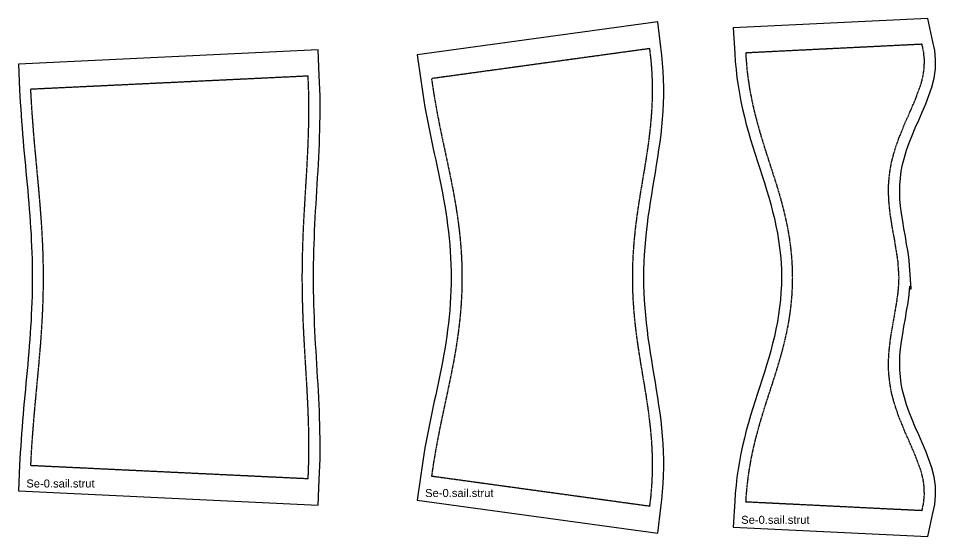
# Model space of a CAD drawing. Extents: x -5584 to 13075, y -2136 to 1760.
# Drawn here: x -3337 to -2764, y -1362 to -1038 of the extents above; entities that cross this region are included whole.
import ezdxf

# ---------------------------------------------------------------- set-up
doc = ezdxf.new("R2010")
doc.units = 0
doc.linetypes.add('DASHED', pattern=[0.6, 0.5, -0.1])
for name, color, linetype in [('cut', 7, 'CONTINUOUS'), ('seam', 1, 'DASHED'), ('text', 3, 'CONTINUOUS')]:
    doc.layers.add(name, color=color, linetype=linetype)
doc.styles.get("Standard").update_dxf_attribs({"font": 'arial.ttf'})

# ---------------------------------------------------------------- blocks, each defined once
blk = doc.blocks.new('Se-0.sail.strut_(2)')
at = {"layer": 'cut'}
for points in [[(18.05, 161.87, 0), (-103.65, 155.89, 0)], [(18.02, -161.88, 0), (21.17, -147.14, 0), (22.3, -141.85, 0), (22.84, -136.12, 0), (22.7, -130.36, 0), (21.89, -124.62, 0), (20.45, -118.96, 0), (18.55, -113.64, 0), (16.66, -108.43, 0), (14.38, -103.32, 0), (12.28, -98.34, 0), (10.04, -93.49, 0), (8.16, -88.79, 0), (6.27, -84.08, 0), (4.68, -79.57, 0), (3.33, -75.05, 0), (2.16, -70.67, 0), (1.4, -66.37, 0), (0.81, -61.96, 0), (0.46, -57.68, 0), (0.45, -53.31, 0), (0.55, -48.92, 0), (0.99, -44.49, 0), (1.51, -39.92, 0), (2.26, -35.28, 0), (3.02, -30.56, 0), (3.96, -25.71, 0), (4.75, -20.76, 0), (5.59, -15.8, 0), (6.31, -10.63, 0), (6.78, -5.38, 0), (6.71, -7, 0), (7.48, -7, 0), (6.32, 10.53, 0), (5.59, 15.79, 0), (4.75, 20.75, 0), (3.96, 25.69, 0), (3.03, 30.54, 0), (2.27, 35.27, 0), (1.52, 39.91, 0), (1, 44.47, 0), (0.55, 48.91, 0), (0.46, 53.3, 0), (0.47, 57.67, 0), (0.82, 61.94, 0), (1.41, 66.35, 0), (2.17, 70.65, 0), (3.35, 75.03, 0), (4.69, 79.56, 0), (6.28, 84.06, 0), (8.17, 88.77, 0), (10.05, 93.48, 0), (12.29, 98.33, 0), (14.39, 103.3, 0), (16.67, 108.42, 0), (18.57, 113.63, 0), (20.47, 118.94, 0), (21.91, 124.6, 0), (22.72, 130.34, 0), (22.86, 136.1, 0), (22.32, 141.84, 0), (21.19, 147.13, 0), (18.05, 161.87, 0)], [(-103.65, 155.89, 0), (-102.64, 139.82, 0), (-102.34, 134.86, 0), (-101.89, 129.83, 0), (-101.31, 124.81, 0), (-100.61, 119.83, 0), (-99.79, 114.88, 0), (-98.85, 109.98, 0), (-97.81, 105.12, 0), (-96.68, 100.32, 0), (-95.46, 95.57, 0), (-94.16, 90.87, 0), (-92.81, 86.22, 0), (-91.41, 81.62, 0), (-89.97, 77.07, 0), (-88.52, 72.55, 0), (-87.07, 68.07, 0), (-85.62, 63.6, 0), (-84.19, 59.14, 0), (-82.81, 54.7, 0), (-81.48, 50.25, 0), (-80.21, 45.79, 0), (-79.03, 41.31, 0), (-77.93, 36.82, 0), (-76.93, 32.29, 0), (-76.05, 27.75, 0), (-75.28, 23.17, 0), (-74.65, 18.57, 0), (-74.15, 13.95, 0), (-73.78, 9.31, 0), (-73.57, 4.66, 0), (-73.49, 0, 0), (-73.57, -4.66, 0), (-73.79, -9.31, 0), (-74.15, -13.95, 0), (-74.65, -18.57, 0), (-75.29, -23.17, 0), (-76.05, -27.75, 0), (-76.94, -32.29, 0), (-77.93, -36.82, 0), (-79.03, -41.31, 0), (-80.22, -45.79, 0), (-81.49, -50.25, 0), (-82.82, -54.7, 0), (-84.2, -59.14, 0), (-85.63, -63.59, 0), (-87.07, -68.06, 0), (-88.53, -72.55, 0), (-89.99, -77.06, 0), (-91.42, -81.62, 0), (-92.82, -86.22, 0), (-94.18, -90.87, 0), (-95.47, -95.56, 0), (-96.69, -100.31, 0), (-97.83, -105.12, 0), (-98.87, -109.97, 0), (-99.81, -114.88, 0), (-100.63, -119.82, 0), (-101.33, -124.81, 0), (-101.91, -129.82, 0), (-102.36, -134.86, 0), (-102.67, -139.82, 0), (-103.67, -155.88, 0)], [(-103.67, -155.88, 0), (18.02, -161.88, 0)]]:
    blk.add_polyline3d(points, dxfattribs=at)
at = {"layer": 'seam'}
for points in [[(14.35, 145.67, 0), (-95.66, 140.26, 0)], [(14.32, -145.68, 0), (15.37, -140.79, 0), (15.83, -135.87, 0), (15.71, -130.93, 0), (15.02, -125.97, 0), (13.75, -121, 0), (11.97, -116.02, 0), (10.16, -111.06, 0), (7.95, -106.1, 0), (5.87, -101.17, 0), (3.6, -96.26, 0), (1.66, -91.39, 0), (-0.28, -86.55, 0), (-1.98, -81.73, 0), (-3.4, -76.95, 0), (-4.68, -72.18, 0), (-5.52, -67.44, 0), (-6.15, -62.71, 0), (-6.54, -57.98, 0), (-6.55, -53.24, 0), (-6.45, -48.5, 0), (-5.97, -43.74, 0), (-5.43, -38.96, 0), (-4.65, -34.16, 0), (-3.87, -29.34, 0), (-2.94, -24.49, 0), (-2.16, -19.62, 0), (-1.33, -14.73, 0), (-0.65, -9.83, 0), (-0.21, -4.92, 0), (0, 0, 0), (0, 0, 0), (-0.65, 9.82, 0), (-1.33, 14.72, 0), (-2.16, 19.61, 0), (-2.94, 24.48, 0), (-3.87, 29.33, 0), (-4.65, 34.15, 0), (-5.42, 38.95, 0), (-5.96, 43.73, 0), (-6.44, 48.49, 0), (-6.54, 53.23, 0), (-6.53, 57.96, 0), (-6.14, 62.69, 0), (-5.51, 67.43, 0), (-4.67, 72.17, 0), (-3.39, 76.94, 0), (-1.97, 81.72, 0), (-0.27, 86.53, 0), (1.67, 91.38, 0), (3.62, 96.25, 0), (5.89, 101.16, 0), (7.97, 106.09, 0), (10.18, 111.04, 0), (11.99, 116, 0), (13.77, 120.99, 0), (15.04, 125.96, 0), (15.73, 130.92, 0), (15.86, 135.86, 0), (15.39, 140.77, 0), (14.35, 145.67, 0)], [(-95.68, -140.26, 0), (-95.38, -135.39, 0), (-94.95, -130.53, 0), (-94.39, -125.7, 0), (-93.71, -120.89, 0), (-92.91, -116.11, 0), (-92.01, -111.36, 0), (-91, -106.66, 0), (-89.9, -101.99, 0), (-88.71, -97.36, 0), (-87.44, -92.77, 0), (-86.12, -88.22, 0), (-84.74, -83.69, 0), (-83.32, -79.19, 0), (-81.87, -74.7, 0), (-80.42, -70.22, 0), (-78.96, -65.74, 0), (-77.53, -61.25, 0), (-76.12, -56.74, 0), (-74.77, -52.21, 0), (-73.47, -47.64, 0), (-72.25, -43.04, 0), (-71.12, -38.4, 0), (-70.08, -33.72, 0), (-69.16, -28.99, 0), (-68.37, -24.23, 0), (-67.7, -19.43, 0), (-67.18, -14.6, 0), (-66.8, -9.75, 0), (-66.57, -4.88, 0), (-66.49, 0, 0), (-66.57, 4.88, 0), (-66.8, 9.75, 0), (-67.18, 14.6, 0), (-67.7, 19.43, 0), (-68.36, 24.23, 0), (-69.16, 28.99, 0), (-70.08, 33.72, 0), (-71.11, 38.4, 0), (-72.24, 43.04, 0), (-73.46, 47.64, 0), (-74.76, 52.21, 0), (-76.11, 56.74, 0), (-77.52, 61.25, 0), (-78.95, 65.74, 0), (-80.41, 70.22, 0), (-81.86, 74.7, 0), (-83.3, 79.19, 0), (-84.72, 83.69, 0), (-86.1, 88.22, 0), (-87.43, 92.78, 0), (-88.69, 97.37, 0), (-89.88, 101.99, 0), (-90.98, 106.66, 0), (-91.99, 111.37, 0), (-92.9, 116.11, 0), (-93.69, 120.89, 0), (-94.37, 125.7, 0), (-94.92, 130.53, 0), (-95.35, 135.39, 0), (-95.66, 140.26, 0)], [(14.32, -145.68, 0), (-95.68, -140.26, 0)]]:
    blk.add_polyline3d(points, dxfattribs=at)
at = {"layer": 'text'}
blk.add_text('Se-0.sail.strut', height=5, dxfattribs=at).set_placement((-98.67, -153.88))
blk = doc.blocks.new('Se-0.sail.strut_(3)')
at = {"layer": 'cut'}
for points in [[(15.66, 159.79, 0), (-134.72, 139.12, 0)], [(15.66, -159.79, 0), (17.64, -143.82, 0), (18.25, -138.88, 0), (18.74, -133.85, 0), (19.1, -128.81, 0), (19.33, -123.78, 0), (19.43, -118.77, 0), (19.41, -113.77, 0), (19.27, -108.8, 0), (19.02, -103.86, 0), (18.67, -98.95, 0), (18.23, -94.08, 0), (17.71, -89.25, 0), (17.11, -84.45, 0), (16.45, -79.69, 0), (15.74, -74.96, 0), (14.99, -70.26, 0), (14.22, -65.58, 0), (13.44, -60.92, 0), (12.66, -56.27, 0), (11.89, -51.62, 0), (11.15, -46.98, 0), (10.44, -42.33, 0), (9.77, -37.68, 0), (9.16, -33.01, 0), (8.61, -28.33, 0), (8.13, -23.64, 0), (7.73, -18.93, 0), (7.42, -14.21, 0), (7.19, -9.48, 0), (7.05, -4.74, 0), (7, 0, 0), (7.05, 4.74, 0), (7.19, 9.48, 0), (7.42, 14.21, 0), (7.73, 18.93, 0), (8.13, 23.64, 0), (8.61, 28.33, 0), (9.16, 33.01, 0), (9.77, 37.68, 0), (10.44, 42.33, 0), (11.15, 46.98, 0), (11.89, 51.62, 0), (12.66, 56.27, 0), (13.44, 60.91, 0), (14.22, 65.58, 0), (14.99, 70.26, 0), (15.74, 74.96, 0), (16.45, 79.69, 0), (17.11, 84.45, 0), (17.71, 89.25, 0), (18.23, 94.08, 0), (18.67, 98.95, 0), (19.02, 103.86, 0), (19.27, 108.8, 0), (19.41, 113.77, 0), (19.43, 118.77, 0), (19.33, 123.78, 0), (19.1, 128.81, 0), (18.74, 133.85, 0), (18.25, 138.88, 0), (17.64, 143.82, 0), (15.66, 159.79, 0)], [(-134.72, 139.12, 0), (-132.46, 123.24, 0), (-131.86, 119.04, 0), (-131.21, 114.82, 0), (-130.53, 110.6, 0), (-129.8, 106.39, 0), (-129.04, 102.2, 0), (-128.25, 98.02, 0), (-127.43, 93.86, 0), (-126.58, 89.71, 0), (-125.72, 85.58, 0), (-124.85, 81.46, 0), (-123.97, 77.35, 0), (-123.1, 73.26, 0), (-122.23, 69.17, 0), (-121.37, 65.1, 0), (-120.53, 61.03, 0), (-119.72, 56.97, 0), (-118.94, 52.91, 0), (-118.19, 48.85, 0), (-117.48, 44.8, 0), (-116.82, 40.74, 0), (-116.21, 36.68, 0), (-115.65, 32.62, 0), (-115.15, 28.56, 0), (-114.72, 24.49, 0), (-114.34, 20.41, 0), (-114.03, 16.34, 0), (-113.79, 12.26, 0), (-113.61, 8.17, 0), (-113.51, 4.09, 0), (-113.47, 0, 0), (-113.51, -4.09, 0), (-113.61, -8.17, 0), (-113.79, -12.26, 0), (-114.03, -16.34, 0), (-114.34, -20.41, 0), (-114.72, -24.49, 0), (-115.15, -28.56, 0), (-115.65, -32.62, 0), (-116.21, -36.68, 0), (-116.82, -40.74, 0), (-117.48, -44.8, 0), (-118.19, -48.85, 0), (-118.94, -52.91, 0), (-119.72, -56.97, 0), (-120.53, -61.03, 0), (-121.37, -65.1, 0), (-122.23, -69.17, 0), (-123.1, -73.26, 0), (-123.97, -77.35, 0), (-124.85, -81.46, 0), (-125.72, -85.58, 0), (-126.58, -89.71, 0), (-127.43, -93.86, 0), (-128.25, -98.02, 0), (-129.04, -102.2, 0), (-129.8, -106.39, 0), (-130.53, -110.6, 0), (-131.21, -114.81, 0), (-131.86, -119.04, 0), (-132.46, -123.24, 0), (-134.72, -139.12, 0)], [(-134.72, -139.12, 0), (15.66, -159.79, 0)]]:
    blk.add_polyline3d(points, dxfattribs=at)
at = {"layer": 'seam'}
for points in [[(10.69, 142.96, 0), (-125.53, 124.23, 0)], [(10.69, -142.95, 0), (11.29, -138.11, 0), (11.77, -133.26, 0), (12.11, -128.41, 0), (12.33, -123.55, 0), (12.43, -118.71, 0), (12.41, -113.88, 0), (12.28, -109.07, 0), (12.04, -104.28, 0), (11.7, -99.52, 0), (11.27, -94.78, 0), (10.75, -90.06, 0), (10.17, -85.36, 0), (9.52, -80.69, 0), (8.82, -76.02, 0), (8.08, -71.37, 0), (7.32, -66.72, 0), (6.54, -62.07, 0), (5.76, -57.42, 0), (4.98, -52.75, 0), (4.23, -48.06, 0), (3.51, -43.36, 0), (2.83, -38.63, 0), (2.21, -33.87, 0), (1.65, -29.09, 0), (1.16, -24.29, 0), (0.75, -19.46, 0), (0.43, -14.61, 0), (0.19, -9.75, 0), (0.05, -4.88, 0), (0, 0, 0), (0.05, 4.88, 0), (0.19, 9.75, 0), (0.43, 14.61, 0), (0.75, 19.46, 0), (1.16, 24.29, 0), (1.65, 29.09, 0), (2.21, 33.87, 0), (2.83, 38.63, 0), (3.51, 43.36, 0), (4.23, 48.06, 0), (4.98, 52.75, 0), (5.76, 57.42, 0), (6.54, 62.07, 0), (7.32, 66.72, 0), (8.08, 71.37, 0), (8.82, 76.02, 0), (9.52, 80.69, 0), (10.17, 85.36, 0), (10.75, 90.06, 0), (11.27, 94.78, 0), (11.7, 99.52, 0), (12.04, 104.28, 0), (12.28, 109.07, 0), (12.41, 113.88, 0), (12.43, 118.71, 0), (12.33, 123.55, 0), (12.11, 128.41, 0), (11.77, 133.26, 0), (11.29, 138.11, 0), (10.69, 142.96, 0)], [(-125.53, -124.23, 0), (-124.93, -120.06, 0), (-124.3, -115.91, 0), (-123.62, -111.76, 0), (-122.91, -107.61, 0), (-122.16, -103.48, 0), (-121.37, -99.35, 0), (-120.56, -95.23, 0), (-119.73, -91.12, 0), (-118.87, -87.01, 0), (-118, -82.91, 0), (-117.13, -78.81, 0), (-116.25, -74.72, 0), (-115.38, -70.62, 0), (-114.52, -66.53, 0), (-113.67, -62.43, 0), (-112.85, -58.32, 0), (-112.06, -54.21, 0), (-111.3, -50.09, 0), (-110.58, -45.96, 0), (-109.91, -41.83, 0), (-109.28, -37.68, 0), (-108.71, -33.52, 0), (-108.2, -29.36, 0), (-107.75, -25.18, 0), (-107.36, -21, 0), (-107.04, -16.81, 0), (-106.79, -12.61, 0), (-106.61, -8.41, 0), (-106.51, -4.21, 0), (-106.47, 0, 0), (-106.51, 4.21, 0), (-106.61, 8.41, 0), (-106.79, 12.61, 0), (-107.04, 16.81, 0), (-107.36, 21, 0), (-107.75, 25.18, 0), (-108.2, 29.36, 0), (-108.71, 33.52, 0), (-109.28, 37.68, 0), (-109.91, 41.83, 0), (-110.58, 45.96, 0), (-111.3, 50.09, 0), (-112.06, 54.21, 0), (-112.85, 58.32, 0), (-113.67, 62.43, 0), (-114.52, 66.53, 0), (-115.38, 70.62, 0), (-116.25, 74.72, 0), (-117.13, 78.82, 0), (-118, 82.91, 0), (-118.87, 87.01, 0), (-119.73, 91.12, 0), (-120.56, 95.23, 0), (-121.37, 99.35, 0), (-122.16, 103.48, 0), (-122.91, 107.61, 0), (-123.62, 111.76, 0), (-124.3, 115.91, 0), (-124.93, 120.07, 0), (-125.53, 124.23, 0)], [(10.69, -142.95, 0), (-125.53, -124.23, 0)]]:
    blk.add_polyline3d(points, dxfattribs=at)
at = {"layer": 'text'}
blk.add_text('Se-0.sail.strut', height=5, dxfattribs=at).set_placement((-129.72, -137.12))
blk = doc.blocks.new('Se-0.sail.strut_(4)')
at = {"layer": 'cut'}
for points in [[(9.95, 142.12, 0), (-177.49, 133.18, 0)], [(9.95, -142.12, 0), (10.63, -126.1, 0), (10.81, -121.86, 0), (10.95, -117.59, 0), (11.05, -113.31, 0), (11.1, -109.04, 0), (11.12, -104.77, 0), (11.09, -100.51, 0), (11.03, -96.25, 0), (10.94, -92, 0), (10.81, -87.76, 0), (10.65, -83.53, 0), (10.47, -79.3, 0), (10.27, -75.08, 0), (10.05, -70.87, 0), (9.82, -66.67, 0), (9.57, -62.48, 0), (9.32, -58.29, 0), (9.07, -54.11, 0), (8.81, -49.93, 0), (8.57, -45.76, 0), (8.33, -41.59, 0), (8.1, -37.43, 0), (7.88, -33.26, 0), (7.69, -29.1, 0), (7.51, -24.94, 0), (7.36, -20.79, 0), (7.23, -16.63, 0), (7.13, -12.47, 0), (7.06, -8.31, 0), (7.01, -4.16, 0), (7, 0, 0), (7.01, 4.16, 0), (7.06, 8.31, 0), (7.13, 12.47, 0), (7.23, 16.63, 0), (7.36, 20.79, 0), (7.51, 24.94, 0), (7.69, 29.1, 0), (7.88, 33.26, 0), (8.1, 37.43, 0), (8.33, 41.59, 0), (8.57, 45.76, 0), (8.81, 49.93, 0), (9.07, 54.11, 0), (9.32, 58.29, 0), (9.57, 62.48, 0), (9.82, 66.67, 0), (10.05, 70.87, 0), (10.27, 75.08, 0), (10.47, 79.3, 0), (10.65, 83.53, 0), (10.81, 87.76, 0), (10.94, 92, 0), (11.03, 96.25, 0), (11.09, 100.51, 0), (11.12, 104.77, 0), (11.1, 109.04, 0), (11.05, 113.31, 0), (10.95, 117.59, 0), (10.81, 121.86, 0), (10.63, 126.1, 0), (9.95, 142.12, 0)], [(-177.49, 133.18, 0), (-176.68, 117.18, 0), (-176.48, 113.24, 0), (-176.26, 109.28, 0), (-176.01, 105.32, 0), (-175.75, 101.36, 0), (-175.47, 97.4, 0), (-175.16, 93.46, 0), (-174.85, 89.51, 0), (-174.51, 85.57, 0), (-174.17, 81.65, 0), (-173.82, 77.71, 0), (-173.45, 73.79, 0), (-173.09, 69.89, 0), (-172.72, 65.97, 0), (-172.36, 62.07, 0), (-171.99, 58.16, 0), (-171.64, 54.27, 0), (-171.29, 50.38, 0), (-170.96, 46.5, 0), (-170.64, 42.61, 0), (-170.34, 38.73, 0), (-170.06, 34.85, 0), (-169.8, 30.97, 0), (-169.57, 27.1, 0), (-169.37, 23.23, 0), (-169.19, 19.36, 0), (-169.04, 15.48, 0), (-168.93, 11.61, 0), (-168.85, 7.74, 0), (-168.8, 3.87, 0), (-168.78, 0, 0), (-168.8, -3.87, 0), (-168.85, -7.74, 0), (-168.93, -11.61, 0), (-169.05, -15.48, 0), (-169.19, -19.35, 0), (-169.37, -23.23, 0), (-169.57, -27.1, 0), (-169.8, -30.97, 0), (-170.06, -34.85, 0), (-170.34, -38.73, 0), (-170.64, -42.61, 0), (-170.96, -46.49, 0), (-171.29, -50.38, 0), (-171.64, -54.27, 0), (-171.99, -58.16, 0), (-172.36, -62.07, 0), (-172.72, -65.99, 0), (-173.09, -69.89, 0), (-173.45, -73.79, 0), (-173.82, -77.72, 0), (-174.17, -81.64, 0), (-174.51, -85.57, 0), (-174.85, -89.51, 0), (-175.16, -93.46, 0), (-175.47, -97.41, 0), (-175.75, -101.36, 0), (-176.01, -105.32, 0), (-176.26, -109.28, 0), (-176.48, -113.24, 0), (-176.68, -117.18, 0), (-177.49, -133.18, 0)], [(-177.49, -133.18, 0), (9.95, -142.12, 0)]]:
    blk.add_polyline3d(points, dxfattribs=at)
at = {"layer": 'seam'}
for points in [[(3.64, 125.8, 0), (-169.69, 117.54, 0)], [(3.64, -125.8, 0), (3.82, -121.6, 0), (3.96, -117.39, 0), (4.05, -113.19, 0), (4.1, -108.99, 0), (4.12, -104.78, 0), (4.09, -100.58, 0), (4.03, -96.38, 0), (3.94, -92.19, 0), (3.81, -87.99, 0), (3.66, -83.8, 0), (3.48, -79.62, 0), (3.28, -75.43, 0), (3.06, -71.25, 0), (2.83, -67.07, 0), (2.58, -62.89, 0), (2.33, -58.71, 0), (2.08, -54.53, 0), (1.83, -50.35, 0), (1.58, -46.17, 0), (1.34, -41.98, 0), (1.11, -37.8, 0), (0.89, -33.61, 0), (0.7, -29.42, 0), (0.52, -25.22, 0), (0.36, -21.02, 0), (0.24, -16.82, 0), (0.13, -12.62, 0), (0.06, -8.41, 0), (0.01, -4.21, 0), (0, 0, 0), (0.01, 4.21, 0), (0.06, 8.41, 0), (0.13, 12.62, 0), (0.24, 16.82, 0), (0.36, 21.02, 0), (0.52, 25.22, 0), (0.7, 29.42, 0), (0.89, 33.61, 0), (1.11, 37.8, 0), (1.34, 41.98, 0), (1.58, 46.17, 0), (1.83, 50.35, 0), (2.08, 54.53, 0), (2.33, 58.71, 0), (2.58, 62.89, 0), (2.83, 67.07, 0), (3.06, 71.25, 0), (3.28, 75.43, 0), (3.48, 79.62, 0), (3.66, 83.8, 0), (3.81, 87.99, 0), (3.94, 92.19, 0), (4.03, 96.38, 0), (4.09, 100.58, 0), (4.12, 104.78, 0), (4.1, 108.99, 0), (4.05, 113.19, 0), (3.96, 117.39, 0), (3.82, 121.6, 0), (3.64, 125.8, 0)], [(-169.69, -117.54, 0), (-169.49, -113.61, 0), (-169.27, -109.69, 0), (-169.03, -105.76, 0), (-168.77, -101.84, 0), (-168.48, -97.92, 0), (-168.19, -94.01, 0), (-167.87, -90.09, 0), (-167.54, -86.18, 0), (-167.2, -82.26, 0), (-166.84, -78.35, 0), (-166.48, -74.44, 0), (-166.12, -70.53, 0), (-165.75, -66.62, 0), (-165.38, -62.72, 0), (-165.02, -58.81, 0), (-164.66, -54.9, 0), (-164.32, -50.99, 0), (-163.98, -47.08, 0), (-163.66, -43.17, 0), (-163.36, -39.25, 0), (-163.08, -35.33, 0), (-162.82, -31.42, 0), (-162.58, -27.49, 0), (-162.38, -23.57, 0), (-162.2, -19.65, 0), (-162.05, -15.72, 0), (-161.93, -11.79, 0), (-161.85, -7.86, 0), (-161.8, -3.93, 0), (-161.78, 0, 0), (-161.8, 3.93, 0), (-161.85, 7.86, 0), (-161.93, 11.79, 0), (-162.05, 15.72, 0), (-162.2, 19.65, 0), (-162.38, 23.57, 0), (-162.58, 27.49, 0), (-162.82, 31.42, 0), (-163.08, 35.33, 0), (-163.36, 39.25, 0), (-163.66, 43.17, 0), (-163.98, 47.08, 0), (-164.32, 50.99, 0), (-164.66, 54.9, 0), (-165.02, 58.81, 0), (-165.38, 62.72, 0), (-165.75, 66.62, 0), (-166.12, 70.53, 0), (-166.48, 74.44, 0), (-166.84, 78.35, 0), (-167.2, 82.26, 0), (-167.54, 86.18, 0), (-167.87, 90.09, 0), (-168.19, 94.01, 0), (-168.48, 97.92, 0), (-168.77, 101.84, 0), (-169.03, 105.76, 0), (-169.27, 109.69, 0), (-169.49, 113.61, 0), (-169.69, 117.54, 0)], [(3.64, -125.8, 0), (-169.69, -117.54, 0)]]:
    blk.add_polyline3d(points, dxfattribs=at)
at = {"layer": 'text'}
blk.add_text('Se-0.sail.strut', height=5, dxfattribs=at).set_placement((-172.49, -131.18))

msp = doc.modelspace()

# ---------------------------------------------------------------- block references
for name, p in [('Se-0.sail.strut_(3)', (-2953.14, -1200)), ('Se-0.sail.strut_(2)', (-2786.65, -1200)), ('Se-0.sail.strut_(4)', (-3159.61, -1200))]:
    msp.add_blockref(name, p)

doc.saveas('drawing.dxf')
